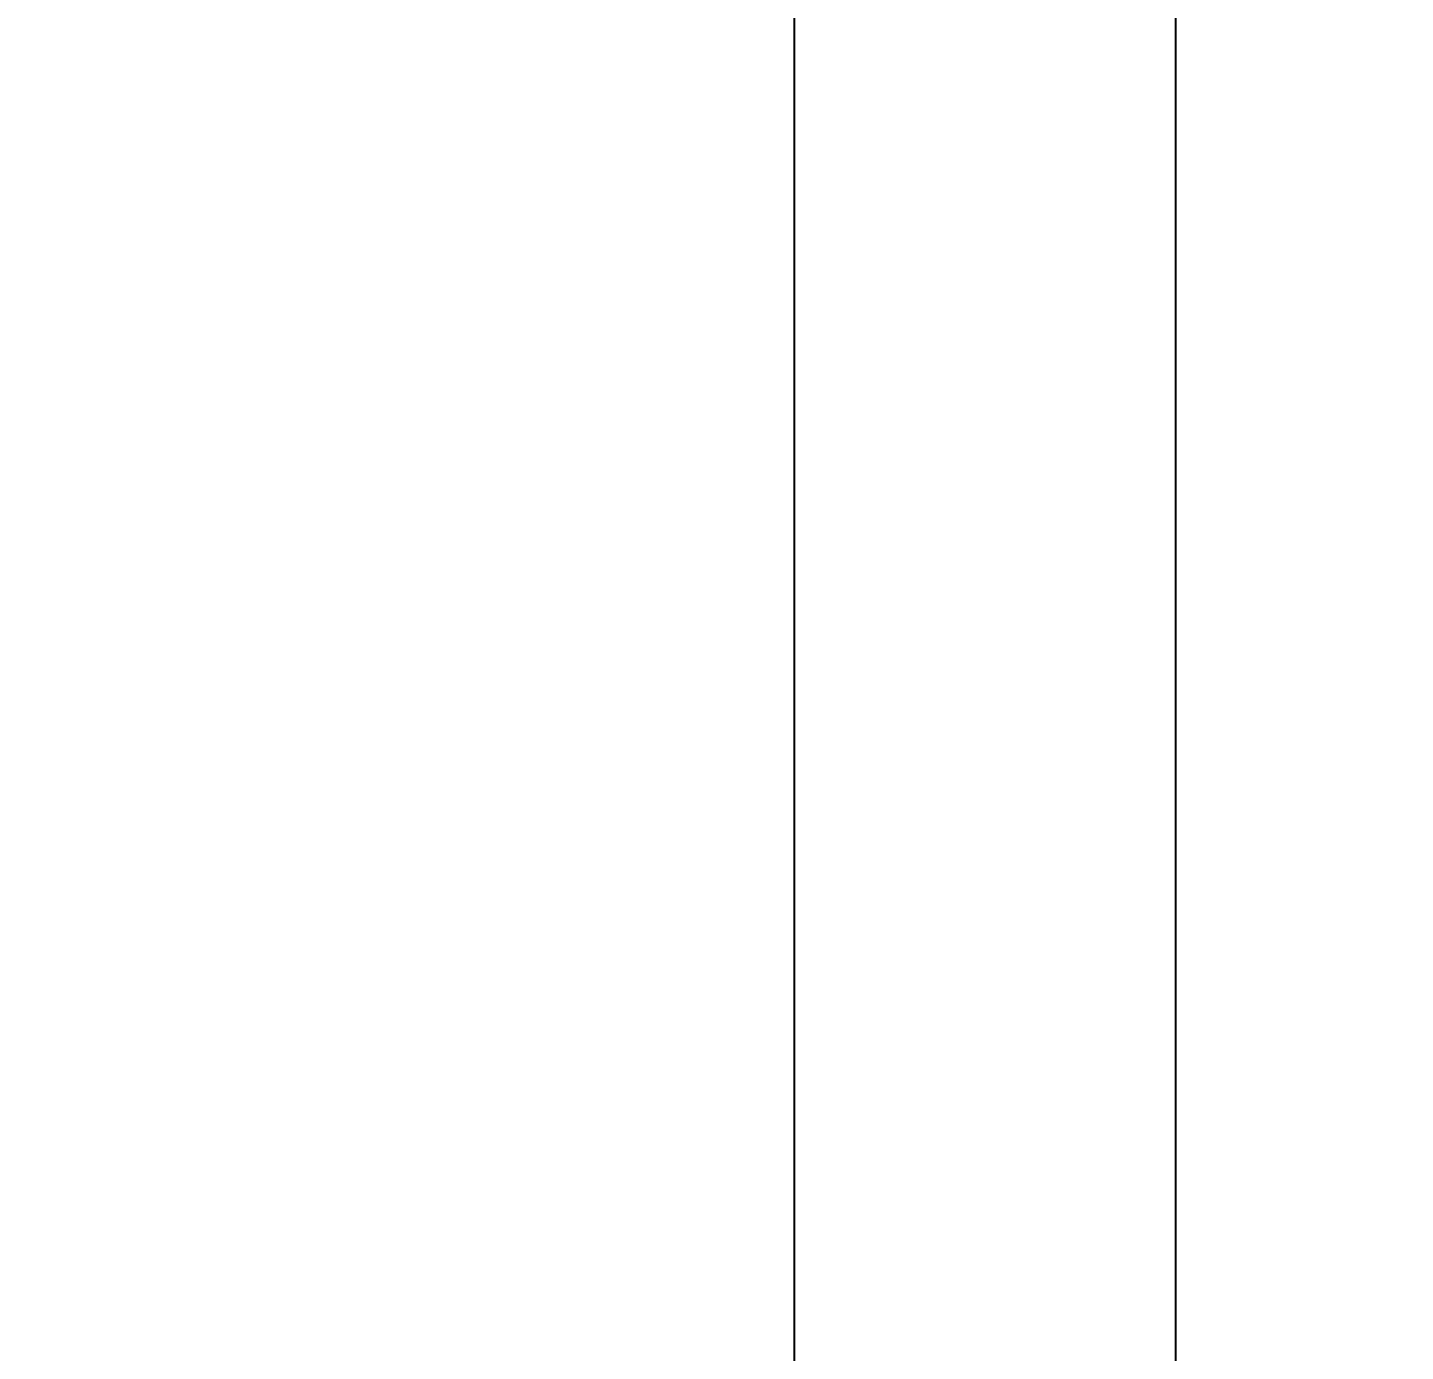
# Model space of a CAD drawing. Header units: millimetres. Extents: x -962 to 79815, y -55582 to 115780.
# Drawn here: x 10881 to 11423, y 49352 to 49872 of the extents above; entities that cross this region are included whole.
import ezdxf

# ---------------------------------------------------------------- set-up
doc = ezdxf.new("R2010")
doc.units = ezdxf.units.MM
doc.layers.add('01-Dimension', color=4, linetype='Continuous')
doc.styles.add('GreenexSolar', font='gbeitc.shx', dxfattribs={"width": 0.8, "height": 576.977143})
doc.dimstyles.new('GreenexSolar', dxfattribs={"dimtxt": 3, "dimasz": 1, "dimexe": 0.18, "dimexo": 0.0625, "dimgap": 0.09, "dimtad": 1, "dimtih": 1, "dimtoh": 1, "dimdec": 0, "dimzin": 0, "dimdsep": 46, "dimtxsty": 'GreenexSolar', "dimblk": 'ARCHTICK', "dimcen": 0.09, "dimclrd": 4, "dimclre": 4, "dimclrt": 3, "dimadec": 0, "dimazin": 0, "dimtfac": 1, "dimtdec": 4, "dimtofl": 0, "dimtmove": 0, "dimatfit": 3, "dimfxl": 1, "dimtolj": 1, "dimtzin": 0, "dimarcsym": 0})

# ---------------------------------------------------------------- blocks, each defined once
blk = doc.blocks.new('_ArchTick')
at = {"color": 0, "linetype": 'ByBlock', "const_width": 0.15}
blk.add_lwpolyline([(-0.5, -0.5), (0.5, 0.5)], dxfattribs=at)
blk = doc.blocks.new('*D285')
at = {"layer": '01-Dimension', "color": 4, "lineweight": -2, "transparency": 16777216}
for p, q in [((4038.84, 49055.08), (4038.84, 50231.63)), ((11182.84, 49055.08), (11182.84, 50231.63)), ((4038.84, 50197.01), (11182.84, 50197.01))]:
    blk.add_line(p, q, dxfattribs=at)
at = {"layer": 'Defpoints', "color": 0, "transparency": 16777216}
for p in [(11182.84, 50197.01), (4038.84, 49043.06), (11182.84, 49043.06)]:
    blk.add_point(p, dxfattribs=at)
at = {"layer": '01-Dimension', "color": 4, "lineweight": -2, "transparency": 16777216, "xscale": 192.3257142857143, "yscale": 192.3257142857143, "zscale": 192.3257142857143, "rotation": 180}
blk.add_blockref('_ArchTick', (4038.84, 50197.01), dxfattribs=at)
at = {"layer": '01-Dimension', "color": 4, "lineweight": -2, "transparency": 16777216, "xscale": 192.3257142857143, "yscale": 192.3257142857143, "zscale": 192.3257142857143}
blk.add_blockref('_ArchTick', (11182.84, 50197.01), dxfattribs=at)
at = {"layer": '01-Dimension', "color": 3, "transparency": 16777216, "insert": (7610.84, 50502.81), "char_height": 576.977, "attachment_point": 5, "style": 'GreenexSolar'}
blk.add_mtext('\\A1;7144', dxfattribs=at)
blk = doc.blocks.new('*D286')
at = {"layer": '01-Dimension', "color": 4, "lineweight": -2, "transparency": 16777216}
for p, q in [((11332.84, 49055.08), (11332.84, 50231.63)), ((23684.84, 49055.08), (23684.84, 50231.63)), ((11332.84, 50197.01), (23684.84, 50197.01))]:
    blk.add_line(p, q, dxfattribs=at)
at = {"layer": 'Defpoints', "color": 0, "transparency": 16777216}
for p in [(23684.84, 50197.01), (11332.84, 49043.06), (23684.84, 49043.06)]:
    blk.add_point(p, dxfattribs=at)
at = {"layer": '01-Dimension', "color": 4, "lineweight": -2, "transparency": 16777216, "xscale": 192.3257142857143, "yscale": 192.3257142857143, "zscale": 192.3257142857143, "rotation": 180}
blk.add_blockref('_ArchTick', (11332.84, 50197.01), dxfattribs=at)
at = {"layer": '01-Dimension', "color": 4, "lineweight": -2, "transparency": 16777216, "xscale": 192.3257142857143, "yscale": 192.3257142857143, "zscale": 192.3257142857143}
blk.add_blockref('_ArchTick', (23684.84, 50197.01), dxfattribs=at)
at = {"layer": '01-Dimension', "color": 3, "transparency": 16777216, "insert": (17508.84, 50502.81), "char_height": 576.977, "attachment_point": 5, "style": 'GreenexSolar'}
blk.add_mtext('\\A1;12352', dxfattribs=at)
blk = doc.blocks.new('*D292')
at = {"layer": '01-Dimension', "color": 4, "lineweight": -2, "transparency": 16777216}
for p, q in [((4038.84, 49055.08), (4038.84, 51385.58)), ((65482.84, 49055.08), (65482.84, 51385.58)), ((4038.84, 51350.97), (65482.84, 51350.97))]:
    blk.add_line(p, q, dxfattribs=at)
at = {"layer": 'Defpoints', "color": 0, "transparency": 16777216}
for p in [(65482.84, 51350.97), (4038.84, 49043.06), (65482.84, 49043.06)]:
    blk.add_point(p, dxfattribs=at)
at = {"layer": '01-Dimension', "color": 4, "lineweight": -2, "transparency": 16777216, "xscale": 192.3257142857143, "yscale": 192.3257142857143, "zscale": 192.3257142857143, "rotation": 180}
blk.add_blockref('_ArchTick', (4038.84, 51350.97), dxfattribs=at)
at = {"layer": '01-Dimension', "color": 4, "lineweight": -2, "transparency": 16777216, "xscale": 192.3257142857143, "yscale": 192.3257142857143, "zscale": 192.3257142857143}
blk.add_blockref('_ArchTick', (65482.84, 51350.97), dxfattribs=at)
at = {"layer": '01-Dimension', "color": 3, "transparency": 16777216, "insert": (34760.84, 51656.76), "char_height": 576.977, "attachment_point": 5, "style": 'GreenexSolar'}
blk.add_mtext('\\A1;61444', dxfattribs=at)

msp = doc.modelspace()

# ---------------------------------------------------------------- dimensions: what is measured, and where the dimension line sits
at = {"layer": '01-Dimension'}
for base, p1, p2, picture, middle in [((65482.84, 51350.97), (4038.84, 49043.06), (65482.84, 49043.06), '*D292', (34760.84, 51656.76)), ((11182.84, 50197.01), (4038.84, 49043.06), (11182.84, 49043.06), '*D285', (7610.84, 50502.81)), ((23684.84, 50197.01), (11332.84, 49043.06), (23684.84, 49043.06), '*D286', (17508.84, 50502.81))]:
    dim = msp.add_linear_dim(base=base, p1=p1, p2=p2, dimstyle='GreenexSolar', override={"dimscale": 192.325714}, dxfattribs=at)
    dim.commit()
    dim.dimension.update_dxf_attribs({"geometry": picture, "text_midpoint": middle})

doc.saveas('drawing.dxf')
